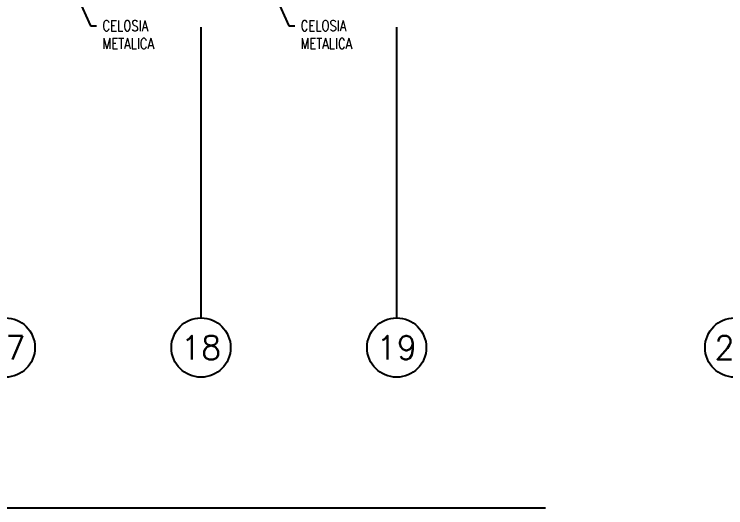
# Model space of a CAD drawing. Header units: millimetres. Extents: x -3 to 53, y -269 to 39.
# Drawn here: x 38.05 to 44.05, y -70.6 to -66.45 of the extents above; entities that cross this region are included whole.
import ezdxf
from ezdxf import colors
from ezdxf.entities.mleader import LeaderData, LeaderLine
from ezdxf.enums import TextEntityAlignment as Align
from ezdxf.math import Vec2, Vec3

# ---------------------------------------------------------------- set-up
doc = ezdxf.new("R2010")
doc.units = ezdxf.units.MM
doc.header["$LTSCALE"] = 15
doc.linetypes.add('PHANTOM', pattern=[63.5, 31.75, -6.35, 6.35, -6.35, 6.35, -6.35])
doc.linetypes.add('PHANTOM2', pattern=[1.25, 0.625, -0.125, 0.125, -0.125, 0.125, -0.125])
for name, color, linetype in [('A-EJES', 251, 'PHANTOM'), ('A-TEXTO-INDICACIONES', 250, 'Continuous'), ('L-03_EQUIP-ACCES', 160, 'Continuous'), ('L13 Texto Grande', 150, 'Continuous')]:
    doc.layers.add(name, color=color, linetype=linetype)
doc.layers.add('A-MUROS', color=252, linetype='Continuous', lineweight=30)
doc.styles.add('ROMANS', font='romans.shx', dxfattribs={"width": 0.8})
doc.styles.add('TXT_COTAS', font='romans.shx', dxfattribs={"width": 0.8})

# ---------------------------------------------------------------- blocks, each defined once
blk = doc.blocks.new('A$C2493226f')
at = {"layer": 'L13 Texto Grande'}
blk.add_lwpolyline([(0, -1.1), (42.5295, -1.1)], dxfattribs=at)
blk = doc.blocks.new('Ejes_Torre G')
at = {"layer": 'A-EJES', "linetype": 'PHANTOM2', "ltscale": 0.5}
for points in [[(39.625, -2.75), (39.625, -0.3)], [(41.275, -2.7499), (41.275, -0.2999)]]:
    blk.add_lwpolyline(points, dxfattribs=at)
at = {"layer": 'A-EJES', "linetype": 'Continuous'}
for centre in [(37.975, -3), (39.625, -3), (41.275, -3), (44.125, -3)]:
    blk.add_circle(centre, 0.25, dxfattribs=at)
at = {"layer": 'A-EJES', "linetype": 'Continuous', "style": 'ROMANS'}
for s, p in [('17', (37.975, -3)), ('18', (39.625, -3)), ('19', (41.275, -3)), ('20', (44.125, -3))]:
    blk.add_text(s, height=0.2, dxfattribs=at).set_placement(p, align=Align.MIDDLE_CENTER)

msp = doc.modelspace()

# ---------------------------------------------------------------- block references
at = {"layer": 'A-MUROS'}
msp.add_blockref('Ejes_Torre G', (0, -66.2539), dxfattribs=at)
at = {"layer": 'L-03_EQUIP-ACCES'}
msp.add_blockref('A$C2493226f', (0, -69.5039), dxfattribs=at)

# ---------------------------------------------------------------- leaders
at = {"layer": 'A-TEXTO-INDICACIONES'}
ml = msp.add_multileader_mtext('Standard', dxfattribs=at)
ml.set_content('\\pxsm1,t16;CELOSIA\\PMETALICA', color=256, style='TXT_COTAS')
ml.set_leader_properties(color=256)
ml.build(insert=Vec2(0, 0))
ml.multileader.update_dxf_attribs({"dogleg_length": 0.05, "arrow_head_size": 0.07})
ctx = ml.context
ctx.base_point, ctx.char_height, ctx.arrow_head_size, ctx.landing_gap_size, ctx.plane_origin = Vec3(38.7443, -66.5422), 0.09, 0.07, 0.05, Vec3(38.4264, -67.0119)
notes = []
notes.append((ctx, [(0, (1, 1, 0), (38.6943, -66.5422), (1, 0), 0.05, [(0, [(38.5612, -66.245)], 0, [])])]))
ctx.mtext.insert, ctx.mtext.width, ctx.mtext.defined_height, ctx.mtext.flow_direction = Vec3(38.7943, -66.4972), 1.024058, 0.5146, 5
ml = msp.add_multileader_mtext('Standard', dxfattribs=at)
ml.set_content('\\pxsm1,t16;CELOSIA\\PMETALICA', color=256, style='TXT_COTAS')
ml.set_leader_properties(color=256)
ml.build(insert=Vec2(0, 0))
ml.multileader.update_dxf_attribs({"dogleg_length": 0.05, "arrow_head_size": 0.07})
ctx = ml.context
ctx.base_point, ctx.char_height, ctx.arrow_head_size, ctx.landing_gap_size, ctx.plane_origin = Vec3(40.4148, -66.5422), 0.09, 0.07, 0.05, Vec3(40.0969, -67.0119)
notes.append((ctx, [(0, (1, 1, 0), (40.3648, -66.5422), (1, 0), 0.05, [(0, [(40.2317, -66.245)], 0, [])])]))
ctx.mtext.insert, ctx.mtext.width, ctx.mtext.defined_height, ctx.mtext.flow_direction = Vec3(40.4648, -66.4972), 1.024058, 0.5146, 5
for ctx, leaders in notes:
    for number, flags, end, landing, length, lines in leaders:
        leader = LeaderData()
        leader.index, (leader.has_last_leader_line, leader.has_dogleg_vector, leader.attachment_direction) = number, flags
        leader.last_leader_point, leader.dogleg_vector, leader.dogleg_length = Vec3(end), Vec3(landing), length
        for number, points, colour, breaks in lines:
            line = LeaderLine()
            line.index, line.vertices, line.color, line.breaks = number, Vec3.list(points), colors.encode_raw_color(colour), breaks
            leader.lines.append(line)
        ctx.leaders.append(leader)

doc.saveas('drawing.dxf')
